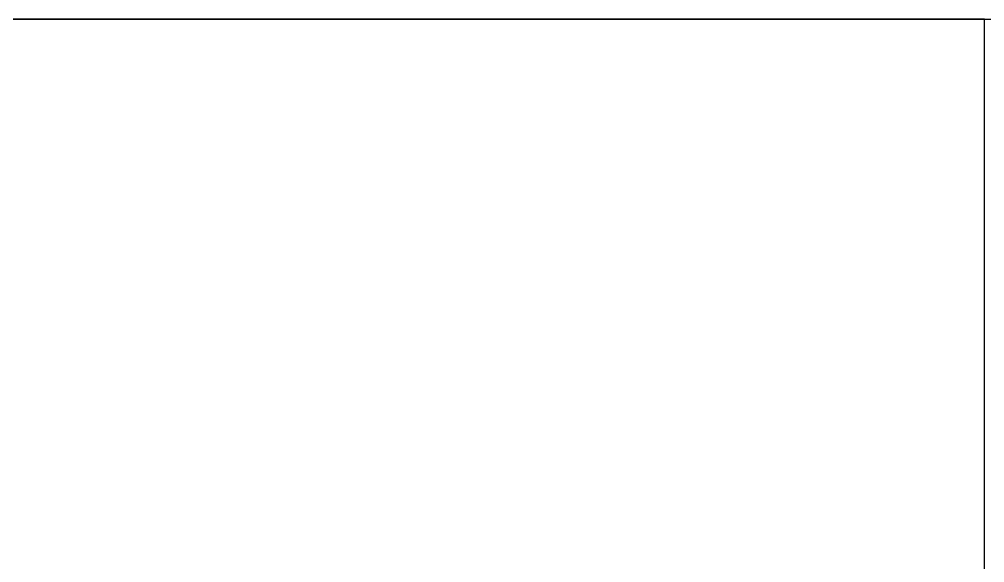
# Model space of a CAD drawing. Extents: x 27938 to 650306, y -92720 to 1524912.
# Drawn here: x 303893 to 309590, y 814080 to 817285 of the extents above; entities that cross this region are included whole.
import ezdxf

# ---------------------------------------------------------------- set-up
doc = ezdxf.new("R2010")
doc.units = 0
doc.header["$LTSCALE"] = 1000
doc.header["$MEASUREMENT"] = 0

msp = doc.modelspace()

# ---------------------------------------------------------------- linework, layer by layer
at = {"color": 7}
for p, q in [((285511.3, 817284.7), (332328.1, 817284.7)), ((309588.4, 817284.7), (285511.3, 817284.7)), ((309588.4, 799864.4), (309588.4, 817284.7)), ((309588.4, 799864.4), (309588.4, 817284.7)), ((309588.4, 799864.4), (309588.4, 817284.7))]:
    msp.add_line(p, q, dxfattribs=at)

doc.saveas('drawing.dxf')
